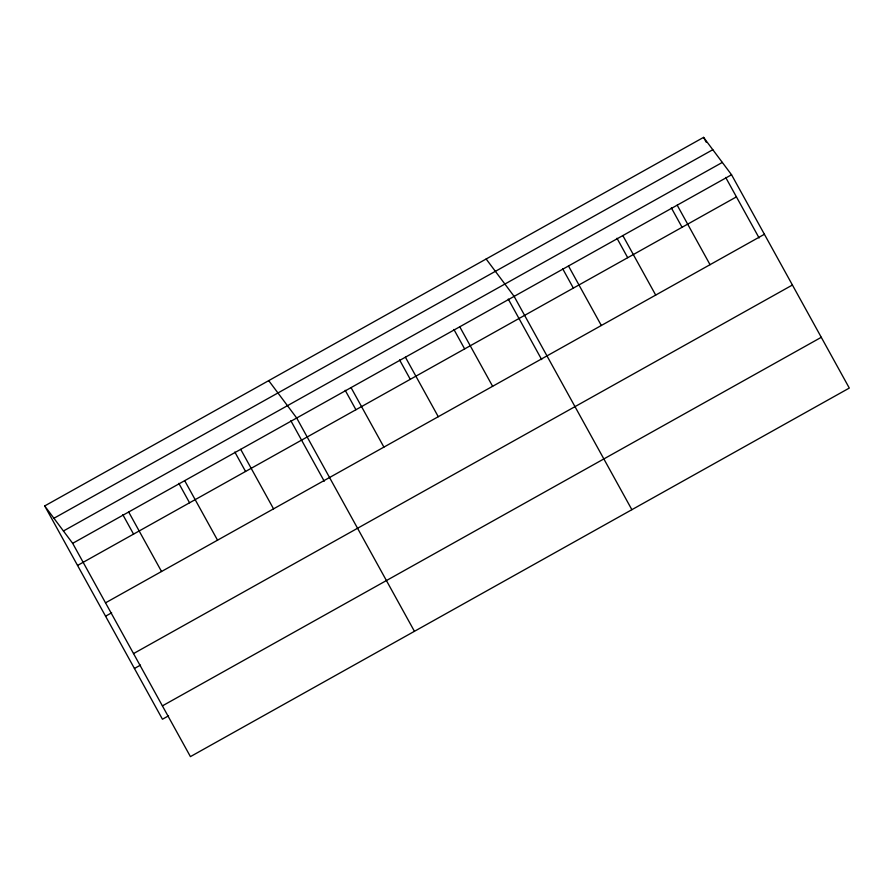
<?xml version="1.0" encoding="UTF-8"?>
<svg xmlns="http://www.w3.org/2000/svg" width="894" height="894" viewBox="0 0 894 894"><rect width="100%" height="100%" fill="white"/><g stroke="black" fill="none" stroke-linecap="round" stroke-linejoin="round"><path stroke-width="1.34" d="M44.7 505.937L703.578 137.374L731.549 174.766L849.3 388.063L190.422 756.626L72.671 543.328L44.7 505.937L162.451 719.234L168.53 715.837M53.931 518.274L712.809 149.711M63.44 530.991L722.318 162.429M72.671 543.328L731.549 174.766M77.555 565.444L736.421 196.881M105.526 602.835L764.404 234.273M105.57 616.201L111.649 612.792M133.541 653.581L792.419 285.018M134.435 668.489L140.514 665.08M162.406 705.869L821.284 337.306M486.146 259.003L514.128 296.383L631.868 509.681M268.714 380.632L296.696 418.012L414.436 631.309M703.578 137.374L706.26 142.235M725.704 177.448L759.107 237.972M677.194 205.173L710.048 264.68M671.338 207.855L682.066 227.288M622.839 235.569L655.693 295.076M616.983 238.262L627.711 257.695M568.483 265.976L601.327 325.483M562.628 268.669L573.356 288.103M508.273 299.077L541.675 359.589M459.762 326.791L492.616 386.297M453.917 329.484L464.645 348.917M405.407 357.198L438.261 416.705M399.551 359.891L410.279 379.324M351.051 387.605L383.906 447.112M345.196 390.298L355.924 409.731M290.841 420.705L324.243 481.218M240.687 449.336L273.542 508.842M234.831 452.029L245.559 471.462M184.689 480.67L217.533 540.177M178.834 483.363L189.562 502.786M128.68 511.994L161.535 571.501M122.824 514.687L133.552 534.12"/></g></svg>
